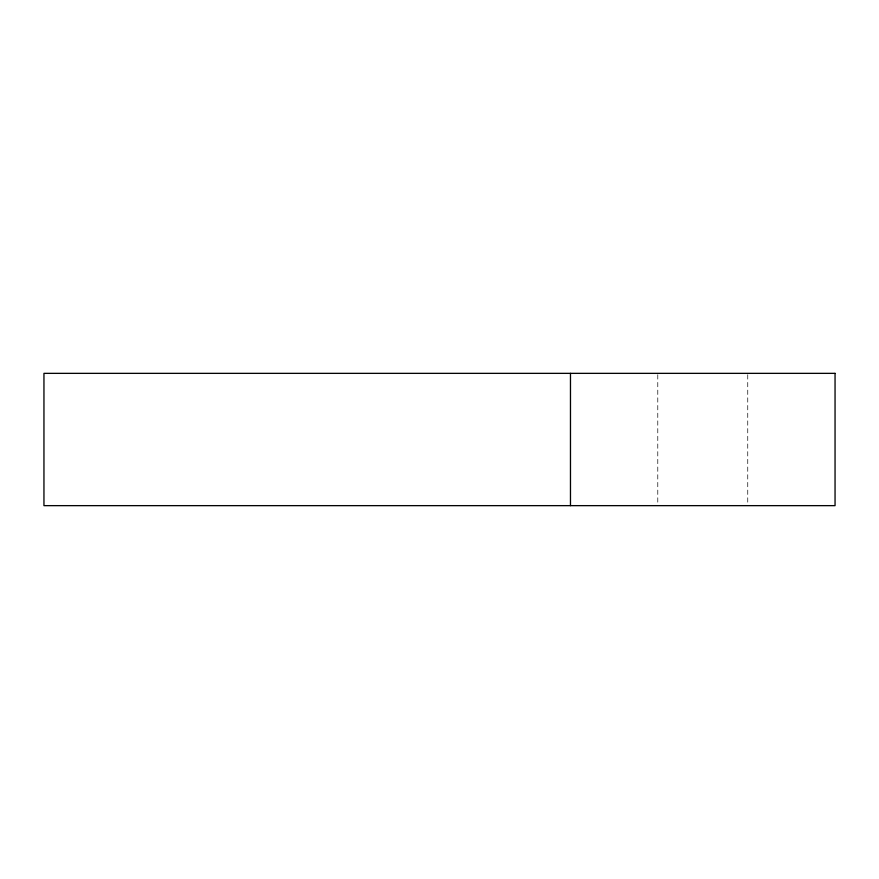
<?xml version="1.0" encoding="UTF-8"?>
<svg xmlns="http://www.w3.org/2000/svg" width="879" height="879" viewBox="0 0 879 879"><rect width="100%" height="100%" fill="white"/><g stroke="black" fill="none" stroke-linecap="round" stroke-linejoin="round"><path stroke-width="0.66" stroke-dasharray="4.39 3.3" d="M747.743 374.718L747.743 504.282M657.778 374.718L657.778 504.282"/><path stroke-width="1.32" d="M570.471 373.355L570.471 505.645M835.05 373.355L43.95 373.355L43.95 505.645L835.05 505.645L835.05 373.355"/></g></svg>
